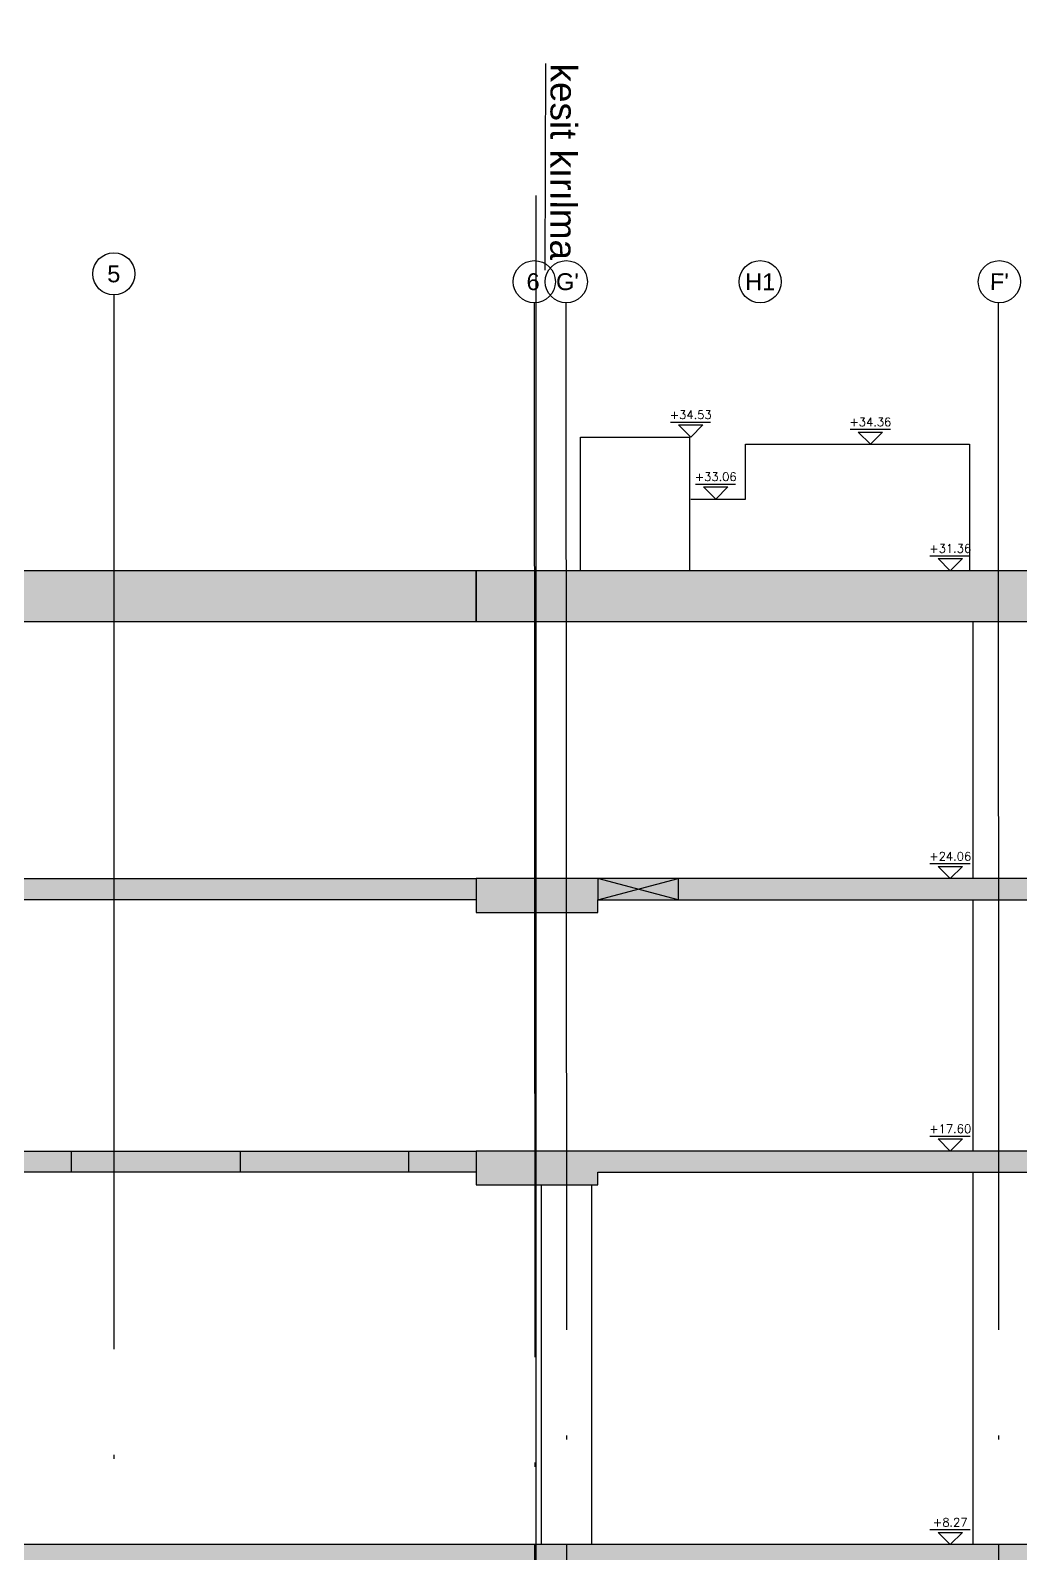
# Model space of a CAD drawing. Header units: inches. Extents: x 400392 to 401495, y 4543971 to 4544133.
# Drawn here: x 400649.82 to 400673.31, y 4544011.69 to 4544047.8 of the extents above; entities that cross this region are included whole.
import ezdxf
from ezdxf.enums import TextEntityAlignment as Align

# ---------------------------------------------------------------- set-up
doc = ezdxf.new("R2010")
doc.units = ezdxf.units.IN
doc.header["$MEASUREMENT"] = 0
for name, pattern in [('ACAD_ISO05W100', [33, 24, -3, 0, -3, 0, -3]), ('AKS', [3, 2.5, -0.25, 0, -0.25]), ('CIZGI', [0.4, 0.25, -0.15]), ('CONTINU', [0])]:
    doc.linetypes.add(name, pattern=pattern)
for name, color, linetype in [('aks prota', 2, 'AKS'), ('caks prota', 4, 'Continuous'), ('görünüş prota', 4, 'Continuous'), ('iderzi_PROTA', 3, 'Continuous'), ('kesik prota', 2, 'CIZGI'), ('kesit prota', 1, 'Continuous'), ('kesit tarama prota', 252, 'Continuous'), ('kot prota', 4, 'Continuous'), ('not çizgisi prota', 4, 'Continuous'), ('PRT-CST-rc_level', 6, 'Continuous'), ('PRT-CST-rc_levermark', 4, 'Continuous'), ('st_s_ölçü', 4, 'Continuous'), ('taks prota', 7, 'Continuous'), ('tplan prota', 7, 'Continuous')]:
    doc.layers.add(name, color=color, linetype=linetype)
doc.styles.add('Arial', font='Arial.ttf')
doc.styles.add('OLCU', font='romanstw.shx')
doc.styles.add('TAKS', font='Arial Unicode.ttf')
doc.dimstyles.new('1-50', dxfattribs={"dimtxt": 10, "dimasz": 4, "dimexe": 4, "dimexo": 8, "dimgap": 4, "dimtad": 1, "dimdec": 1, "dimrnd": 0.05, "dimzin": 9, "dimdsep": 46, "dimtxsty": 'OLCU', "dimblk1": 'OBLIQUE', "dimblk2": 'OBLIQUE', "dimsah": 1, "dimcen": 2, "dimdle": 4, "dimclrd": 4, "dimclre": 4, "dimclrt": 3, "dimadec": 1, "dimazin": 0, "dimtfac": 1, "dimtdec": 1, "dimtix": 1, "dimtmove": 2, "dimatfit": 3, "dimldrblk": 'OBLIQUE', "dimfxl": 1, "dimtvp": 1, "dimtolj": 1, "dimtzin": 1, "dimarcsym": 0})

# ---------------------------------------------------------------- blocks, each defined once
blk = doc.blocks.new('KOTK5')
at = {"layer": 'PRT-CST-rc_levermark'}
blk.add_line((217, 160), (-213, 160), dxfattribs=at)
blk.add_lwpolyline([(130, 130), (-130, 130), (0, 0)], close=True, dxfattribs=at)
at = {"layer": 'PRT-CST-rc_level', "style": 'OLCU'}
blk.add_attdef('000.00', text='', height=90, dxfattribs=at).set_placement((0, 193), align=Align.CENTER)
blk = doc.blocks.new('_Oblique')
at = {"layer": 'st_s_ölçü', "lineweight": -2}
blk.add_line((-0.5, -0.5), (0.5, 0.5), dxfattribs=at)

msp = doc.modelspace()

# ---------------------------------------------------------------- hatches: boundary and pattern name
at = {"layer": 'kesit tarama prota'}
h = msp.add_hatch(color=256, dxfattribs=at)
h.dxf.hatch_style = 1
h.paths.add_polyline_path([(400660.395, 4544034.993), (400624.318, 4544034.993), (400624.318, 4544018.703), (400623.918, 4544018.703), (400623.918, 4544018.303), (400625.518, 4544018.303), (400625.518, 4544020.733), (400625.745, 4544020.733), (400625.745, 4544021.233), (400625.518, 4544021.233), (400625.518, 4544027.193), (400660.395, 4544027.193), (400660.395, 4544027.693), (400625.518, 4544027.693), (400625.518, 4544033.793), (400660.395, 4544033.793)])
h = msp.add_hatch(color=256, dxfattribs=at)
h.dxf.hatch_style = 1
h.paths.add_polyline_path([(400704.481, 4544034.993), (400660.395, 4544034.993), (400660.395, 4544033.793), (400702.981, 4544033.793), (400702.981, 4544011.903), (400702.681, 4544011.903), (400702.681, 4544006.443), (400685.031, 4544006.443), (400685.031, 4544005.843), (400693.48, 4544005.843), (400693.48, 4544005.243), (400694.081, 4544005.243), (400694.081, 4544005.843), (400696.481, 4544005.843), (400696.481, 4544004.543), (400697.081, 4544004.543), (400697.081, 4544005.843), (400702.681, 4544005.843), (400702.681, 4543998.393), (400700.789, 4543998.393), (400699.8, 4543997.843), (400698.46, 4543997.843), (400697.471, 4543998.393), (400696.83, 4543998.393), (400696.83, 4544000.123), (400697.581, 4544000.123), (400697.581, 4544000.323), (400695.881, 4544000.323), (400695.881, 4544000.123), (400696.58, 4544000.123), (400696.58, 4543998.393), (400685.555, 4543998.393), (400685.555, 4543996.393), (400696.952, 4543996.393), (400697.941, 4543995.843), (400700.319, 4543995.843), (400701.308, 4543995.843), (400704.481, 4543995.843)])
h = msp.add_hatch(color=256, dxfattribs=at)
h.dxf.hatch_style = 1
h.paths.add_polyline_path([(400697.381, 4544027.693), (400660.395, 4544027.693), (400660.395, 4544026.893), (400663.281, 4544026.893), (400663.281, 4544027.193), (400696.881, 4544027.193), (400696.881, 4544026.693), (400697.381, 4544026.693)])
h = msp.add_hatch(dxfattribs=at)
h.set_pattern_fill('DOTS', color=2, scale=0.05, angle=36)
h.set_pattern_definition([(36, (401115.44459, 4543690.453005), (-0.014547592, 0.087543451), [0, -0.079375])])
h.paths.add_polyline_path([(400650.795, 4544021.233), (400642.795, 4544021.233), (400642.795, 4544020.733), (400650.795, 4544020.733)])
h.paths.add_polyline_path([(400658.795, 4544021.233), (400654.795, 4544021.233), (400654.795, 4544020.733), (400658.795, 4544020.733)])
h = msp.add_hatch(color=256, dxfattribs=at)
h.dxf.hatch_style = 1
h.paths.add_polyline_path([(400650.795, 4544021.233), (400654.795, 4544021.233), (400654.795, 4544020.733), (400650.795, 4544020.733)])
h = msp.add_hatch(color=256, dxfattribs=at)
h.dxf.hatch_style = 1
h.paths.add_polyline_path([(400658.795, 4544021.233), (400660.395, 4544021.233), (400660.395, 4544020.733), (400658.795, 4544020.733)])
h = msp.add_hatch(color=256, dxfattribs=at)
h.dxf.hatch_style = 1
h.paths.add_polyline_path([(400680.281, 4544021.233), (400660.395, 4544021.233), (400660.395, 4544020.433), (400663.281, 4544020.433), (400663.281, 4544020.733), (400679.081, 4544020.733), (400679.081, 4544020.233), (400680.281, 4544020.233)])
h = msp.add_hatch(color=256, dxfattribs=at)
h.dxf.hatch_style = 1
h.paths.add_polyline_path([(400661.781, 4544011.903), (400625.518, 4544011.903), (400625.518, 4544012.603), (400623.918, 4544012.603), (400623.918, 4544012.203), (400624.318, 4544012.203), (400624.318, 4544010.203), (400661.781, 4544010.203)])
h = msp.add_hatch(color=256, dxfattribs=at)
h.dxf.hatch_style = 1
h.paths.add_polyline_path([(400697.081, 4544011.903), (400661.781, 4544011.903), (400661.781, 4543995.843), (400667.795, 4543995.843), (400668.79, 4543996.393), (400680.755, 4543996.393), (400680.755, 4543998.393), (400669.68, 4543998.393), (400669.68, 4544000.123), (400670.381, 4544000.123), (400670.381, 4544000.323), (400668.681, 4544000.323), (400668.681, 4544000.123), (400669.43, 4544000.123), (400669.43, 4543998.393), (400668.79, 4543998.393), (400667.795, 4543997.84), (400666.465, 4543997.84), (400665.471, 4543998.393), (400663.581, 4543998.393), (400663.581, 4544005.843), (400681.231, 4544005.843), (400681.231, 4544006.443), (400663.581, 4544006.443), (400663.581, 4544010.903), (400673.381, 4544010.903), (400673.381, 4544011.403), (400697.081, 4544011.403)])

# ---------------------------------------------------------------- linework, layer by layer
at = {"layer": 'aks prota', "ltscale": 10}
for p, q in [((400651.796, 4544041.533), (400651.796, 4543986.892)), ((400661.771, 4544041.347), (400661.796, 4543986.892)), ((400662.556, 4543986.892), (400662.531, 4544041.347)), ((400672.805, 4543986.892), (400672.781, 4544041.347))]:
    msp.add_line(p, q, dxfattribs=at)
at = {"layer": 'caks prota', "ltscale": 0.05}
for centre in [(400651.796, 4544042.033), (400661.771, 4544041.847), (400662.531, 4544041.847), (400667.131, 4544041.846), (400672.805, 4544041.846)]:
    msp.add_circle(centre, 0.5, dxfattribs=at)
at = {"layer": 'görünüş prota'}
for p, q in [((400662.866, 4544034.993), (400662.866, 4544038.163)), ((400665.465, 4544034.993), (400665.465, 4544038.163)), ((400672.1, 4544037.993), (400672.1, 4544034.993)), ((400672.181, 4544027.693), (400672.181, 4544033.793)), ((400672.181, 4544021.233), (400672.181, 4544027.193)), ((400672.181, 4544011.903), (400672.181, 4544020.733)), ((400661.931, 4544020.433), (400661.931, 4544011.903)), ((400663.131, 4544020.433), (400663.131, 4544011.903))]:
    msp.add_line(p, q, dxfattribs=at)
for points in [[(400662.866, 4544038.163), (400665.465, 4544038.163)], [(400665.482, 4544036.693), (400666.785, 4544036.693), (400666.785, 4544037.993), (400672.1, 4544037.993)], [(400642.795, 4544021.233), (400650.795, 4544021.233)], [(400654.795, 4544021.233), (400658.795, 4544021.233)], [(400650.795, 4544020.733), (400642.795, 4544020.733)], [(400658.795, 4544020.733), (400654.795, 4544020.733)]]:
    msp.add_lwpolyline(points, dxfattribs=at)
at = {"layer": 'iderzi_PROTA', "linetype": 'ACAD_ISO05W100', "ltscale": 2}
msp.add_line((400661.817, 4543995.893), (400661.817, 4544047.804), dxfattribs=at)
at = {"layer": 'kesik prota', "ltscale": 10}
msp.add_lwpolyline([(400663.281, 4544027.693), (400663.281, 4544027.193), (400665.182, 4544027.693), (400665.182, 4544027.193), (400663.281, 4544027.693)], dxfattribs=at)
at = {"layer": 'kesit prota', "color": 1}
for points in [[(400625.518, 4544033.793), (400660.395, 4544033.793), (400660.395, 4544034.993), (400624.318, 4544034.993), (400624.318, 4544018.703)], [(400660.395, 4544034.993), (400660.395, 4544033.793)], [(400704.481, 4544034.993), (400660.395, 4544034.993)], [(400660.395, 4544033.793), (400702.981, 4544033.793), (400702.981, 4544011.903), (400702.681, 4544011.903), (400702.681, 4544006.443), (400685.031, 4544006.443), (400685.031, 4544005.843), (400693.47, 4544005.843)], [(400625.518, 4544027.693), (400660.395, 4544027.693), (400660.395, 4544027.193), (400625.518, 4544027.193)], [(400660.395, 4544027.693), (400660.395, 4544026.893), (400663.281, 4544026.893), (400663.281, 4544027.193), (400696.881, 4544027.193), (400696.881, 4544026.693), (400697.381, 4544026.693), (400697.381, 4544027.693), (400660.395, 4544027.693)], [(400650.795, 4544021.233), (400654.795, 4544021.233), (400654.795, 4544020.733), (400650.795, 4544020.733), (400650.795, 4544021.233)], [(400658.795, 4544021.233), (400660.395, 4544021.233), (400660.395, 4544020.733), (400658.795, 4544020.733), (400658.795, 4544021.233)], [(400625.518, 4544011.903), (400625.518, 4544012.603), (400623.918, 4544012.603), (400623.918, 4544012.203), (400624.318, 4544012.203), (400624.318, 4544010.203), (400661.781, 4544010.203), (400661.781, 4544011.903), (400625.518, 4544011.903)], [(400669.43, 4543998.393), (400668.79, 4543998.393), (400667.795, 4543997.84), (400666.465, 4543997.84), (400665.471, 4543998.393), (400663.581, 4543998.393), (400663.581, 4544005.843), (400681.231, 4544005.843), (400681.231, 4544006.443), (400663.581, 4544006.443), (400663.581, 4544010.903), (400673.381, 4544010.903), (400673.381, 4544011.403), (400697.081, 4544011.403), (400697.081, 4544011.903), (400661.781, 4544011.903), (400661.781, 4543995.843), (400667.795, 4543995.843), (400668.79, 4543996.393)]]:
    msp.add_lwpolyline(points, dxfattribs=at)
msp.add_lwpolyline([(400680.281, 4544020.233), (400680.281, 4544021.233), (400660.395, 4544021.233), (400660.395, 4544020.433), (400663.281, 4544020.433), (400663.281, 4544020.733), (400679.081, 4544020.733), (400679.081, 4544020.233)], close=True, dxfattribs=at)

# ---------------------------------------------------------------- block references
at = {"layer": 'kot prota', "linetype": 'CONTINU', "ltscale": 0.1}
ref = msp.add_blockref('KOTK5', (400665.482, 4544038.163), dxfattribs=dict(at, xscale=-0.002222222222222221, yscale=0.002222222222222222, zscale=0.002222222222222222, rotation=359.9999999998683))
ref.add_attrib('000.00', '+34.53', dxfattribs={"layer": 'PRT-CST-rc_level', "height": 0.2, "style": 'OLCU'}).set_placement((400665.482, 4544038.592), align=Align.CENTER)
ref = msp.add_blockref('KOTK5', (400669.745, 4544037.993), dxfattribs=dict(at, xscale=-0.002222222222222221, yscale=0.002222222222222222, zscale=0.002222222222222222, rotation=359.9999999998683))
ref.add_attrib('000.00', '+34.36', dxfattribs={"layer": 'PRT-CST-rc_level', "height": 0.2, "style": 'OLCU'}).set_placement((400669.745, 4544038.422), align=Align.CENTER)
ref = msp.add_blockref('KOTK5', (400666.075, 4544036.693), dxfattribs=dict(at, xscale=-0.002222222222222221, yscale=0.002222222222222222, zscale=0.002222222222222222, rotation=359.9999999998683))
ref.add_attrib('000.00', '+33.06', dxfattribs={"layer": 'PRT-CST-rc_level', "height": 0.2, "style": 'OLCU'}).set_placement((400666.075, 4544037.122), align=Align.CENTER)
ref = msp.add_blockref('KOTK5', (400671.639, 4544034.993), dxfattribs=dict(at, xscale=-0.002222222222222221, yscale=0.002222222222222222, zscale=0.002222222222222222, rotation=359.9999999998683))
ref.add_attrib('000.00', '+31.36', dxfattribs={"layer": 'PRT-CST-rc_level', "height": 0.2, "style": 'OLCU'}).set_placement((400671.639, 4544035.422), align=Align.CENTER)
ref = msp.add_blockref('KOTK5', (400671.639, 4544027.693), dxfattribs=dict(at, xscale=-0.002222222222222221, yscale=0.002222222222222222, zscale=0.002222222222222222, rotation=359.9999999998683))
ref.add_attrib('000.00', '+24.06', dxfattribs={"layer": 'PRT-CST-rc_level', "height": 0.2, "style": 'OLCU'}).set_placement((400671.639, 4544028.122), align=Align.CENTER)
ref = msp.add_blockref('KOTK5', (400671.639, 4544021.233), dxfattribs=dict(at, xscale=-0.002222222222222221, yscale=0.002222222222222222, zscale=0.002222222222222222, rotation=359.9999999998683))
ref.add_attrib('000.00', '+17.60', dxfattribs={"layer": 'PRT-CST-rc_level', "height": 0.2, "style": 'OLCU'}).set_placement((400671.639, 4544021.662), align=Align.CENTER)
ref = msp.add_blockref('KOTK5', (400671.639, 4544011.903), dxfattribs=dict(at, xscale=-0.002222222222222221, yscale=0.002222222222222222, zscale=0.002222222222222222, rotation=359.9999999998683))
ref.add_attrib('000.00', '+8.27', dxfattribs={"layer": 'PRT-CST-rc_level', "height": 0.2, "style": 'OLCU'}).set_placement((400671.639, 4544012.332), align=Align.CENTER)

# ---------------------------------------------------------------- texts
at = {"layer": 'taks prota', "style": 'TAKS'}
for s, p in [('5', (400651.796, 4544042.033)), ('6', (400661.743, 4544041.847))]:
    msp.add_text(s, height=0.4, dxfattribs=at).set_placement(p, align=Align.MIDDLE_CENTER)
for s, p in [("G'", (400662.557, 4544041.847)), ('H1', (400667.131, 4544041.846)), ("F'", (400672.805, 4544041.846))]:
    msp.add_text(s, height=0.4, rotation=359.5052, dxfattribs=at).set_placement(p, align=Align.MIDDLE_CENTER)
at = {"layer": 'tplan prota', "style": 'Arial'}
msp.add_text('%%Ukesit kırılma ', height=0.625, rotation=269.8741, dxfattribs=at).set_placement((400662.478, 4544044.568), align=Align.MIDDLE)

# ---------------------------------------------------------------- leaders
at = {"layer": 'not çizgisi prota'}
for points in [[(400662.025, 4544005.843), (400661.467, 4544007.093), (400660.016, 4544007.093)], [(400662.018, 4544006.742), (400661.467, 4544007.093), (400660.016, 4544007.093)]]:
    msp.add_leader(points, dimstyle='1-50', override={"dimasz": 12, "dimgap": 4, "dimtad": 0}, dxfattribs=at)

doc.saveas('drawing.dxf')
